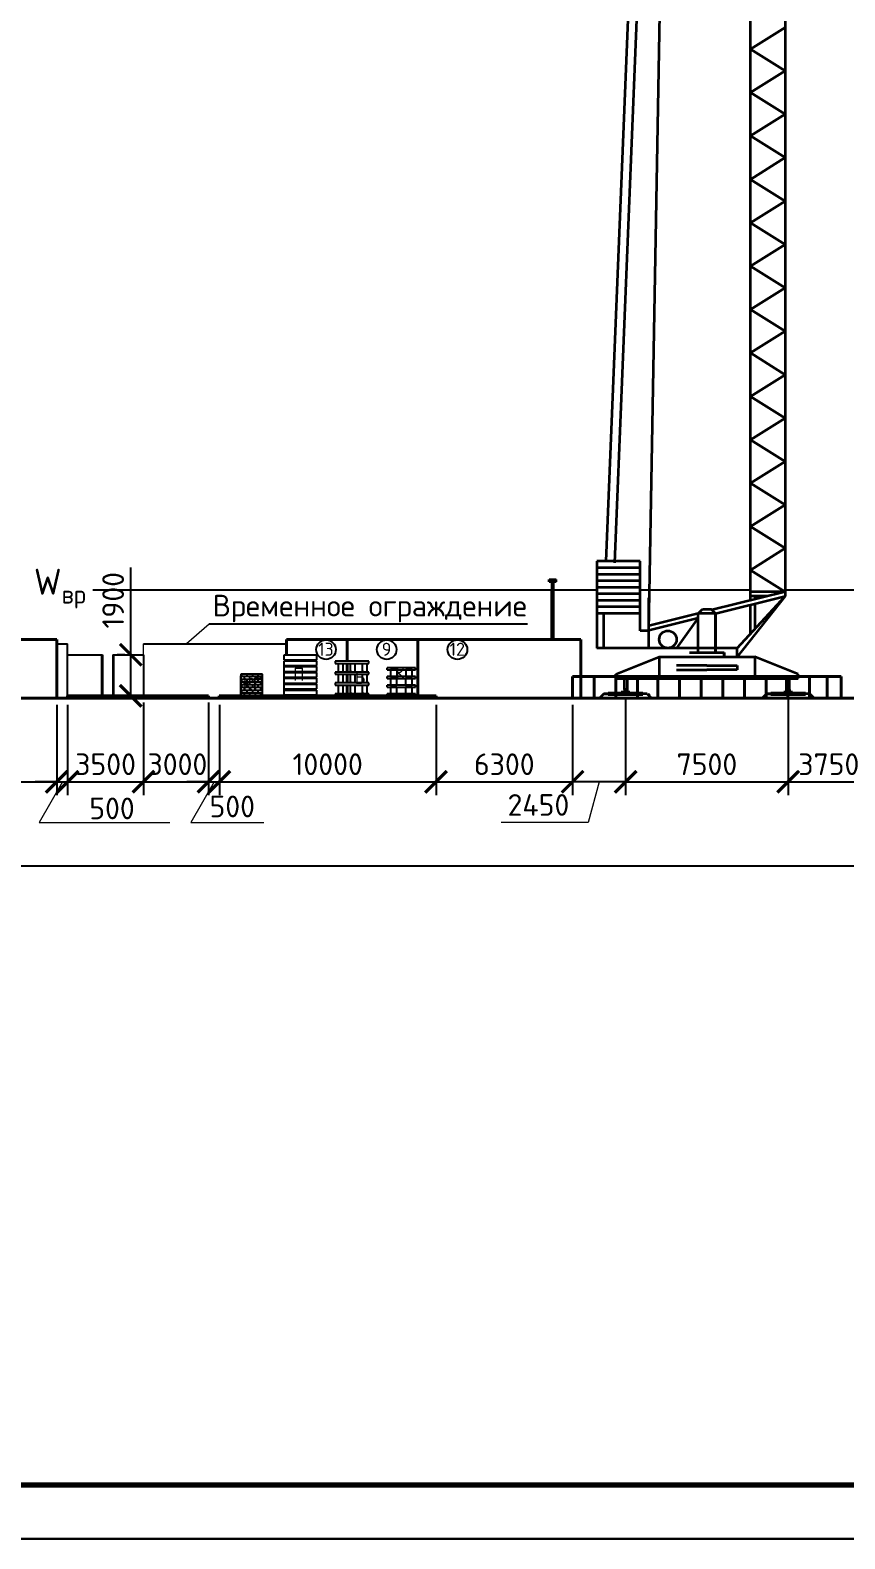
# Model space of a CAD drawing. Header units: millimetres. Extents: x -782 to 10910, y 3841 to 13237.
# Drawn here: x -689.8 to -614.6, y 4163.8 to 4303.1 of the extents above; entities that cross this region are included whole.
import ezdxf

# ---------------------------------------------------------------- set-up
doc = ezdxf.new("R2010")
doc.units = ezdxf.units.MM
doc.layers.add('1', color=7, linetype='Continuous')
doc.layers.add('Оbводка', color=1, linetype='Continuous', lineweight=90)
doc.styles.add('2.5', font='isocpeur.ttf', dxfattribs={"height": 2})
doc.styles.add('GOST-2.304_Type-B', font='GOST_Common.ttf')
doc.styles.add('Isocpeur', font='isocpeur.ttf')
doc.dimstyles.new('М500 стройгенп', dxfattribs={"dimtxt": 2, "dimasz": 2, "dimexe": 1.25, "dimexo": 0.625, "dimtad": 1, "dimlfac": 500, "dimtxsty": '2.5', "dimblk": 'ARCHTICK', "dimcen": 2.5, "dimadec": 0, "dimazin": 0, "dimtfac": 1, "dimtmove": 0, "dimatfit": 3, "dimfxl": 1, "dimarcsym": 0})

# ---------------------------------------------------------------- blocks, each defined once
blk = doc.blocks.new('_ArchTick')
at = {"color": 0, "linetype": 'ByBlock', "const_width": 0.15}
blk.add_lwpolyline([(-0.5, -0.5), (0.5, 0.5)], dxfattribs=at)
blk = doc.blocks.new('*D121')
at = {"color": 0, "lineweight": -2, "transparency": 16777216}
for p, q in [((-699.27, 4240.79), (-699.27, 4232.43)), ((-687.35, 4240.79), (-687.35, 4232.43)), ((-699.27, 4233.68), (-687.35, 4233.68))]:
    blk.add_line(p, q, dxfattribs=at)
at = {"layer": 'Defpoints', "color": 0, "lineweight": 20, "transparency": 16777216}
for p in [(-699.27, 4241.41), (-687.35, 4241.41), (-687.35, 4233.68)]:
    blk.add_point(p, dxfattribs=at)
at = {"color": 0, "lineweight": -2, "transparency": 16777216, "xscale": 2, "yscale": 2, "zscale": 2, "rotation": 180}
blk.add_blockref('_ArchTick', (-699.27, 4233.68), dxfattribs=at)
at = {"color": 0, "lineweight": -2, "transparency": 16777216, "xscale": 2, "yscale": 2, "zscale": 2}
blk.add_blockref('_ArchTick', (-687.35, 4233.68), dxfattribs=at)
at = {"color": 0, "lineweight": 20, "transparency": 16777216, "insert": (-693.31, 4235.3), "char_height": 2, "attachment_point": 5, "style": '2.5'}
blk.add_mtext('6000', dxfattribs=at)
blk = doc.blocks.new('*D122')
at = {"color": 0, "lineweight": -2, "transparency": 16777216}
for p, q in [((-686.34, 4240.79), (-686.34, 4232.43)), ((-679.34, 4240.99), (-679.34, 4232.43)), ((-686.34, 4233.68), (-679.34, 4233.68))]:
    blk.add_line(p, q, dxfattribs=at)
at = {"layer": 'Defpoints', "color": 0, "lineweight": 20, "transparency": 16777216}
for p in [(-686.34, 4241.41), (-679.34, 4241.61), (-679.34, 4233.68)]:
    blk.add_point(p, dxfattribs=at)
at = {"color": 0, "lineweight": -2, "transparency": 16777216, "xscale": 2, "yscale": 2, "zscale": 2, "rotation": 180}
blk.add_blockref('_ArchTick', (-686.34, 4233.68), dxfattribs=at)
at = {"color": 0, "lineweight": -2, "transparency": 16777216, "xscale": 2, "yscale": 2, "zscale": 2}
blk.add_blockref('_ArchTick', (-679.34, 4233.68), dxfattribs=at)
at = {"color": 0, "lineweight": 20, "transparency": 16777216, "insert": (-682.84, 4235.3), "char_height": 2, "attachment_point": 5, "style": '2.5'}
blk.add_mtext('3500', dxfattribs=at)
blk = doc.blocks.new('*D58')
at = {"color": 0, "lineweight": -2, "transparency": 16777216}
for p, q in [((-687.35, 4240.79), (-687.35, 4232.43)), ((-686.34, 4240.79), (-686.34, 4232.43)), ((-687.35, 4233.68), (-689.35, 4233.68)), ((-687.35, 4233.68), (-686.34, 4233.68)), ((-686.34, 4233.68), (-684.34, 4233.68))]:
    blk.add_line(p, q, dxfattribs=at)
at = {"layer": 'Defpoints', "color": 0, "lineweight": 20, "transparency": 16777216}
for p in [(-687.35, 4241.41), (-686.34, 4241.41), (-686.34, 4233.68)]:
    blk.add_point(p, dxfattribs=at)
at = {"color": 0, "lineweight": -2, "transparency": 16777216, "xscale": 2, "yscale": 2, "zscale": 2}
blk.add_blockref('_ArchTick', (-687.35, 4233.68), dxfattribs=at)
at = {"color": 0, "lineweight": -2, "transparency": 16777216, "xscale": 2, "yscale": 2, "zscale": 2, "rotation": 180}
blk.add_blockref('_ArchTick', (-686.34, 4233.68), dxfattribs=at)
at = {"color": 0, "lineweight": 20, "transparency": 16777216, "insert": (-682.25, 4231.22), "char_height": 2, "attachment_point": 5, "style": '2.5'}
blk.add_mtext('500', dxfattribs=at)
blk = doc.blocks.new('*D123')
at = {"color": 0, "lineweight": -2, "transparency": 16777216}
for p, q in [((-679.34, 4240.99), (-679.34, 4232.43)), ((-673.34, 4240.99), (-673.34, 4232.43)), ((-679.34, 4233.68), (-673.34, 4233.68))]:
    blk.add_line(p, q, dxfattribs=at)
at = {"layer": 'Defpoints', "color": 0, "lineweight": 20, "transparency": 16777216}
for p in [(-679.34, 4241.61), (-673.34, 4241.61), (-673.34, 4233.68)]:
    blk.add_point(p, dxfattribs=at)
at = {"color": 0, "lineweight": -2, "transparency": 16777216, "xscale": 2, "yscale": 2, "zscale": 2, "rotation": 180}
blk.add_blockref('_ArchTick', (-679.34, 4233.68), dxfattribs=at)
at = {"color": 0, "lineweight": -2, "transparency": 16777216, "xscale": 2, "yscale": 2, "zscale": 2}
blk.add_blockref('_ArchTick', (-673.34, 4233.68), dxfattribs=at)
at = {"color": 0, "lineweight": 20, "transparency": 16777216, "insert": (-676.21, 4235.3), "char_height": 2, "attachment_point": 5, "style": '2.5'}
blk.add_mtext('3000', dxfattribs=at)
blk = doc.blocks.new('*D124')
at = {"color": 0, "lineweight": -2, "transparency": 16777216}
for p, q in [((-673.34, 4240.79), (-673.34, 4232.43)), ((-672.34, 4240.79), (-672.34, 4232.43)), ((-673.34, 4233.68), (-675.34, 4233.68)), ((-673.34, 4233.68), (-672.34, 4233.68)), ((-672.34, 4233.68), (-670.34, 4233.68))]:
    blk.add_line(p, q, dxfattribs=at)
at = {"layer": 'Defpoints', "color": 0, "lineweight": 20, "transparency": 16777216}
for p in [(-673.34, 4241.41), (-672.34, 4241.41), (-672.34, 4233.68)]:
    blk.add_point(p, dxfattribs=at)
at = {"color": 0, "lineweight": -2, "transparency": 16777216, "xscale": 2, "yscale": 2, "zscale": 2}
blk.add_blockref('_ArchTick', (-673.34, 4233.68), dxfattribs=at)
at = {"color": 0, "lineweight": -2, "transparency": 16777216, "xscale": 2, "yscale": 2, "zscale": 2, "rotation": 180}
blk.add_blockref('_ArchTick', (-672.34, 4233.68), dxfattribs=at)
at = {"color": 0, "lineweight": 20, "transparency": 16777216, "insert": (-671.15, 4231.4), "char_height": 2, "attachment_point": 5, "style": '2.5'}
blk.add_mtext('500', dxfattribs=at)
blk = doc.blocks.new('*D125')
at = {"color": 0, "lineweight": -2, "transparency": 16777216}
for p, q in [((-672.34, 4240.79), (-672.34, 4232.43)), ((-652.34, 4240.79), (-652.34, 4232.43)), ((-672.34, 4233.68), (-652.34, 4233.68))]:
    blk.add_line(p, q, dxfattribs=at)
at = {"layer": 'Defpoints', "color": 0, "lineweight": 20, "transparency": 16777216}
for p in [(-672.34, 4241.41), (-652.34, 4241.41), (-652.34, 4233.68)]:
    blk.add_point(p, dxfattribs=at)
at = {"color": 0, "lineweight": -2, "transparency": 16777216, "xscale": 2, "yscale": 2, "zscale": 2, "rotation": 180}
blk.add_blockref('_ArchTick', (-672.34, 4233.68), dxfattribs=at)
at = {"color": 0, "lineweight": -2, "transparency": 16777216, "xscale": 2, "yscale": 2, "zscale": 2}
blk.add_blockref('_ArchTick', (-652.34, 4233.68), dxfattribs=at)
at = {"color": 0, "lineweight": 20, "transparency": 16777216, "insert": (-662.34, 4235.3), "char_height": 2, "attachment_point": 5, "style": '2.5'}
blk.add_mtext('10000', dxfattribs=at)
blk = doc.blocks.new('*D140')
at = {"color": 0, "lineweight": -2, "transparency": 16777216}
for p, q in [((-652.34, 4240.79), (-652.34, 4232.43)), ((-639.74, 4240.79), (-639.74, 4232.43)), ((-652.34, 4233.68), (-639.74, 4233.68))]:
    blk.add_line(p, q, dxfattribs=at)
at = {"layer": 'Defpoints', "color": 0, "lineweight": 20, "transparency": 16777216}
for p in [(-652.34, 4241.41), (-639.74, 4241.41), (-639.74, 4233.68)]:
    blk.add_point(p, dxfattribs=at)
at = {"color": 0, "lineweight": -2, "transparency": 16777216, "xscale": 2, "yscale": 2, "zscale": 2, "rotation": 180}
blk.add_blockref('_ArchTick', (-652.34, 4233.68), dxfattribs=at)
at = {"color": 0, "lineweight": -2, "transparency": 16777216, "xscale": 2, "yscale": 2, "zscale": 2}
blk.add_blockref('_ArchTick', (-639.74, 4233.68), dxfattribs=at)
at = {"color": 0, "lineweight": 20, "transparency": 16777216, "insert": (-646.04, 4235.3), "char_height": 2, "attachment_point": 5, "style": '2.5'}
blk.add_mtext('6300', dxfattribs=at)
blk = doc.blocks.new('*D141')
at = {"color": 0, "lineweight": -2, "transparency": 16777216}
for p, q in [((-634.84, 4241.35), (-634.84, 4232.43)), ((-639.74, 4240.79), (-639.74, 4232.43)), ((-634.84, 4233.68), (-639.74, 4233.68))]:
    blk.add_line(p, q, dxfattribs=at)
at = {"layer": 'Defpoints', "color": 0, "lineweight": 20, "transparency": 16777216}
for p in [(-639.74, 4241.41), (-634.84, 4241.97), (-639.74, 4233.68)]:
    blk.add_point(p, dxfattribs=at)
at = {"color": 0, "lineweight": -2, "transparency": 16777216, "xscale": 2, "yscale": 2, "zscale": 2, "rotation": 180}
blk.add_blockref('_ArchTick', (-639.74, 4233.68), dxfattribs=at)
at = {"color": 0, "lineweight": -2, "transparency": 16777216, "xscale": 2, "yscale": 2, "zscale": 2}
blk.add_blockref('_ArchTick', (-634.84, 4233.68), dxfattribs=at)
at = {"color": 0, "lineweight": 20, "transparency": 16777216, "insert": (-642.89, 4231.54), "char_height": 2, "attachment_point": 5, "style": '2.5'}
blk.add_mtext('2450', dxfattribs=at)
blk = doc.blocks.new('*D142')
at = {"color": 0, "lineweight": -2, "transparency": 16777216}
for p, q in [((-634.84, 4241.35), (-634.84, 4232.43)), ((-619.84, 4241.35), (-619.84, 4232.43)), ((-634.84, 4233.68), (-619.84, 4233.68))]:
    blk.add_line(p, q, dxfattribs=at)
at = {"layer": 'Defpoints', "color": 0, "lineweight": 20, "transparency": 16777216}
for p in [(-634.84, 4241.97), (-619.84, 4241.97), (-619.84, 4233.68)]:
    blk.add_point(p, dxfattribs=at)
at = {"color": 0, "lineweight": -2, "transparency": 16777216, "xscale": 2, "yscale": 2, "zscale": 2, "rotation": 180}
blk.add_blockref('_ArchTick', (-634.84, 4233.68), dxfattribs=at)
at = {"color": 0, "lineweight": -2, "transparency": 16777216, "xscale": 2, "yscale": 2, "zscale": 2}
blk.add_blockref('_ArchTick', (-619.84, 4233.68), dxfattribs=at)
at = {"color": 0, "lineweight": 20, "transparency": 16777216, "insert": (-627.34, 4235.3), "char_height": 2, "attachment_point": 5, "style": '2.5'}
blk.add_mtext('7500', dxfattribs=at)
blk = doc.blocks.new('*D143')
at = {"color": 0, "lineweight": -2, "transparency": 16777216}
for p, q in [((-619.84, 4241.35), (-619.84, 4232.43)), ((-612.34, 4241.35), (-612.34, 4232.43)), ((-619.84, 4233.68), (-612.34, 4233.68))]:
    blk.add_line(p, q, dxfattribs=at)
at = {"layer": 'Defpoints', "color": 0, "lineweight": 20, "transparency": 16777216}
for p in [(-619.84, 4241.97), (-612.34, 4241.97), (-612.34, 4233.68)]:
    blk.add_point(p, dxfattribs=at)
at = {"color": 0, "lineweight": -2, "transparency": 16777216, "xscale": 2, "yscale": 2, "zscale": 2, "rotation": 180}
blk.add_blockref('_ArchTick', (-619.84, 4233.68), dxfattribs=at)
at = {"color": 0, "lineweight": -2, "transparency": 16777216, "xscale": 2, "yscale": 2, "zscale": 2}
blk.add_blockref('_ArchTick', (-612.34, 4233.68), dxfattribs=at)
at = {"color": 0, "lineweight": 20, "transparency": 16777216, "insert": (-616.09, 4235.3), "char_height": 2, "attachment_point": 5, "style": '2.5'}
blk.add_mtext('3750', dxfattribs=at)
blk = doc.blocks.new('*D63')
at = {"color": 0, "lineweight": -2, "transparency": 16777216}
for p, q in [((-711.06, 4240.79), (-711.06, 4224.68)), ((-442.54, 4240.79), (-442.54, 4224.68)), ((-711.06, 4225.93), (-442.54, 4225.93))]:
    blk.add_line(p, q, dxfattribs=at)
at = {"layer": 'Defpoints', "color": 0, "lineweight": 20, "transparency": 16777216}
for p in [(-711.06, 4241.41), (-442.54, 4241.41), (-442.54, 4225.93)]:
    blk.add_point(p, dxfattribs=at)
at = {"color": 0, "lineweight": -2, "transparency": 16777216, "xscale": 2, "yscale": 2, "zscale": 2, "rotation": 180}
blk.add_blockref('_ArchTick', (-711.06, 4225.93), dxfattribs=at)
at = {"color": 0, "lineweight": -2, "transparency": 16777216, "xscale": 2, "yscale": 2, "zscale": 2}
blk.add_blockref('_ArchTick', (-442.54, 4225.93), dxfattribs=at)
at = {"color": 0, "lineweight": 20, "transparency": 16777216, "insert": (-577.8, 4227.55), "char_height": 2, "attachment_point": 5, "style": '2.5'}
blk.add_mtext('136000', dxfattribs=at)
blk = doc.blocks.new('*D155')
at = {"color": 0, "lineweight": -2, "transparency": 16777216}
for p, q in [((-680.52, 4245.41), (-680.52, 4253.46)), ((-681.05, 4245.41), (-681.77, 4245.41)), ((-680.52, 4241.61), (-680.52, 4245.41)), ((-681.05, 4241.61), (-681.77, 4241.61))]:
    blk.add_line(p, q, dxfattribs=at)
at = {"layer": 'Defpoints', "color": 0, "lineweight": 20, "transparency": 16777216}
for p in [(-680.52, 4245.41), (-680.43, 4245.41), (-680.43, 4241.61)]:
    blk.add_point(p, dxfattribs=at)
at = {"color": 0, "lineweight": -2, "transparency": 16777216, "xscale": 2, "yscale": 2, "zscale": 2}
for p, rotation in [((-680.52, 4245.41), 90), ((-680.52, 4241.61), 270)]:
    blk.add_blockref('_ArchTick', p, dxfattribs=dict(at, rotation=rotation))
at = {"color": 0, "lineweight": 20, "transparency": 16777216, "insert": (-682.14, 4250.44), "char_height": 2, "attachment_point": 5, "rotation": 90, "style": '2.5'}
blk.add_mtext('1900', dxfattribs=at)

msp = doc.modelspace()

# ---------------------------------------------------------------- hatches: boundary and pattern name
at = {"lineweight": 25, "ltscale": 0.5}
h = msp.add_hatch(dxfattribs=at)
h.set_pattern_fill('BRICK', color=256, scale=0.04)
h.set_pattern_definition([(0, (-2922.75074, 1385.40828), (0, 0.254), []), (90, (-2922.75074, 1385.4083), (-0.508, 3e-17), [0.254, -0.254]), (90, (-2922.49674, 1385.4083), (-0.508, 3e-17), [-0.254, 0.254])])
h.paths.add_polyline_path([(-670.343225, 4241.610995), (-668.343225, 4241.610995), (-668.343225, 4243.610995), (-670.343225, 4243.610995)])

# ---------------------------------------------------------------- linework, layer by layer
at = {"lineweight": 35}
for p, q in [((-632.692706, 4247.621198), (-631.315541, 4326.124592)), ((-636.643086, 4254.032859), (-633.727201, 4325.343679)), ((-635.836802, 4253.892515), (-632.946704, 4325.182116)), ((-623.332558, 4250.426299), (-623.332558, 4314.82384)), ((-620.126728, 4314.82384), (-620.126728, 4250.827028)), ((-623.332558, 4301.318857), (-620.126728, 4303.322501)), ((-620.126728, 4299.315213), (-623.332558, 4301.318857)), ((-623.332558, 4297.311569), (-620.126728, 4299.315213)), ((-620.126728, 4295.307925), (-623.332558, 4297.311569)), ((-623.332558, 4293.304281), (-620.126728, 4295.307925)), ((-620.126728, 4291.300637), (-623.332558, 4293.304281)), ((-623.332558, 4289.296993), (-620.126728, 4291.300637)), ((-620.126728, 4287.293349), (-623.332558, 4289.296993)), ((-623.332558, 4285.289705), (-620.126728, 4287.293349)), ((-620.126728, 4283.286061), (-623.332558, 4285.289705)), ((-623.332558, 4281.282417), (-620.126728, 4283.286061)), ((-620.126728, 4279.278773), (-623.332558, 4281.282417)), ((-623.332558, 4277.275129), (-620.126728, 4279.278773)), ((-620.126728, 4275.271485), (-623.332558, 4277.275129)), ((-623.332558, 4273.267841), (-620.126728, 4275.271485)), ((-620.126728, 4271.264197), (-623.332558, 4273.267841)), ((-623.332558, 4269.260553), (-620.126728, 4271.264197)), ((-620.126728, 4267.256909), (-623.332558, 4269.260553)), ((-623.332558, 4265.253265), (-620.126728, 4267.256909)), ((-620.126728, 4263.249621), (-623.332558, 4265.253265)), ((-623.332558, 4261.245977), (-620.126728, 4263.249621)), ((-620.126728, 4259.242333), (-623.332558, 4261.245977)), ((-623.332558, 4257.238689), (-620.126728, 4259.242333)), ((-620.126728, 4255.235045), (-623.332558, 4257.238689)), ((-623.332558, 4253.231401), (-620.126728, 4255.235045)), ((-637.501451, 4254.032859), (-637.501451, 4246.018283)), ((-633.494163, 4254.032859), (-637.501451, 4254.032859)), ((-633.494163, 4247.621198), (-633.494163, 4254.032859)), ((-641.915002, 4252.140751), (-641.915002, 4252.369634)), ((-641.915002, 4252.369634), (-641.265003, 4252.368663)), ((-641.265003, 4252.13978), (-641.265003, 4252.368663)), ((-633.494163, 4253.431766), (-637.501451, 4253.431766)), ((-633.494163, 4252.830672), (-637.501451, 4252.830672)), ((-620.126728, 4251.227757), (-623.332558, 4253.231401)), ((-641.665003, 4252.141722), (-641.915002, 4252.141236)), ((-641.470822, 4251.410995), (-641.720822, 4251.410995)), ((-641.470822, 4251.410995), (-641.720822, 4251.410995)), ((-641.265003, 4252.141124), (-641.665003, 4252.141722)), ((-641.665003, 4252.141722), (-641.663584, 4251.410995)), ((-641.515003, 4251.410995), (-641.515003, 4252.141722)), ((-633.494163, 4252.229579), (-637.501451, 4252.229579)), ((-633.494163, 4251.628486), (-637.501451, 4251.628486)), ((-633.494163, 4251.027393), (-637.501451, 4251.027393)), ((-620.126728, 4251.227757), (-626.858972, 4249.544696)), ((-620.126728, 4251.227757), (-623.332558, 4251.227757)), ((-633.494163, 4250.426299), (-637.501451, 4250.426299)), ((-633.494163, 4249.825206), (-637.501451, 4249.825206)), ((-632.692706, 4246.018283), (-632.692706, 4250.658801)), ((-628.141304, 4249.224113), (-627.740575, 4249.624842)), ((-627.740575, 4249.624842), (-626.939118, 4249.624842)), ((-626.939118, 4249.624842), (-626.538389, 4249.224113)), ((-626.538389, 4249.224113), (-626.939118, 4249.624842)), ((-626.538389, 4249.224113), (-620.126728, 4250.827028)), ((-620.126728, 4250.827028), (-624.534745, 4245.216825)), ((-624.534745, 4246.018283), (-620.126728, 4250.827028)), ((-621.729643, 4250.827028), (-623.332558, 4250.827028)), ((-623.332558, 4247.329759), (-623.332558, 4250.025571)), ((-622.93183, 4250.827028), (-622.93183, 4250.526482)), ((-622.93183, 4250.125753), (-622.93183, 4247.821562)), ((-633.494163, 4249.224113), (-637.501451, 4249.224113)), ((-636.900358, 4249.224113), (-636.900358, 4246.018283)), ((-628.141304, 4249.224113), (-632.692706, 4248.086263)), ((-632.692706, 4247.685534), (-628.141304, 4248.823384)), ((-628.141304, 4248.823384), (-630.144948, 4246.018283)), ((-626.538389, 4249.224113), (-628.141304, 4249.224113)), ((-628.141304, 4245.617554), (-628.141304, 4249.224113)), ((-626.538389, 4249.224113), (-626.538389, 4245.617554)), ((-626.538389, 4245.617554), (-626.538389, 4249.224113)), ((-632.692706, 4247.621198), (-633.494163, 4247.621198)), ((-632.692706, 4246.018283), (-632.692706, 4247.621198)), ((-624.534745, 4246.018283), (-637.501451, 4246.018283)), ((-628.942762, 4245.617554), (-625.736931, 4245.617554)), ((-625.736931, 4245.617554), (-625.736931, 4245.216825)), ((-625.736931, 4245.216825), (-625.736931, 4245.617554)), ((-624.534745, 4245.216825), (-624.534745, 4246.018283)), ((-635.755151, 4243.61391), (-631.747863, 4245.216825)), ((-631.747863, 4245.216825), (-622.93183, 4245.216825)), ((-631.747863, 4245.216825), (-631.747863, 4243.213181)), ((-627.339846, 4244.415367), (-630.144948, 4244.415367)), ((-630.144948, 4244.014639), (-627.339846, 4244.014639)), ((-627.339846, 4244.415367), (-624.534745, 4244.415367)), ((-624.534745, 4244.014639), (-627.339846, 4244.014639)), ((-624.534745, 4244.415367), (-624.534745, 4244.014639)), ((-618.924542, 4243.61391), (-622.93183, 4245.216825)), ((-622.93183, 4245.216825), (-622.93183, 4243.213181)), ((-635.755151, 4243.213181), (-635.755151, 4243.61391)), ((-635.755151, 4243.213181), (-618.924542, 4243.213181)), ((-634.953694, 4242.211359), (-634.953694, 4243.213181)), ((-634.953694, 4242.211359), (-634.953694, 4243.213181)), ((-634.671925, 4242.106199), (-634.671925, 4243.213181)), ((-620.007768, 4242.106199), (-620.007768, 4243.213181)), ((-619.725999, 4242.211359), (-619.725999, 4243.213181)), ((-618.924542, 4243.213181), (-618.924542, 4243.61391)), ((-636.843225, 4241.810995), (-637.243225, 4241.410995)), ((-636.443225, 4241.810995), (-636.843225, 4241.810995)), ((-636.843225, 4241.810995), (-636.443225, 4241.810995)), ((-636.443225, 4241.890995), (-636.443225, 4241.810995)), ((-636.443225, 4241.810995), (-636.443225, 4241.890995)), ((-636.443225, 4241.890995), (-633.243225, 4241.890995)), ((-636.443225, 4241.810995), (-636.443225, 4241.730995)), ((-636.443225, 4241.730995), (-633.243225, 4241.730995)), ((-635.243225, 4241.890995), (-635.243225, 4241.970995)), ((-635.243225, 4241.970995), (-634.443225, 4241.970995)), ((-634.843225, 4241.890995), (-635.243225, 4241.890995)), ((-635.243225, 4241.890995), (-635.243225, 4241.890995)), ((-634.953694, 4242.211359), (-634.721785, 4242.211359)), ((-634.73604, 4242.194285), (-634.95041, 4242.194285)), ((-634.95041, 4242.194285), (-634.95041, 4242.010995)), ((-634.73604, 4242.010995), (-634.95041, 4242.010995)), ((-634.73604, 4242.010995), (-634.95041, 4242.010995)), ((-634.843225, 4242.010995), (-634.883225, 4242.010995)), ((-634.843225, 4241.970995), (-634.843225, 4242.010995)), ((-634.843225, 4242.010995), (-634.803225, 4242.010995)), ((-634.73604, 4242.194285), (-634.73604, 4242.010995)), ((-634.721785, 4242.211359), (-634.721785, 4242.106199)), ((-634.721785, 4242.106199), (-634.671925, 4242.106199)), ((-634.443225, 4241.970995), (-634.443225, 4241.890995)), ((-633.243225, 4241.730995), (-633.243225, 4241.890995)), ((-632.843225, 4241.810995), (-633.243225, 4241.810995)), ((-632.843225, 4241.810995), (-632.443225, 4241.410995)), ((-621.843225, 4241.810995), (-622.243225, 4241.410995)), ((-622.243225, 4241.410995), (-617.443225, 4241.410995)), ((-621.443225, 4241.810995), (-621.843225, 4241.810995)), ((-621.843225, 4241.810995), (-621.443225, 4241.810995)), ((-621.443225, 4241.890995), (-621.443225, 4241.810995)), ((-621.443225, 4241.810995), (-621.443225, 4241.890995)), ((-621.443225, 4241.890995), (-618.243225, 4241.890995)), ((-621.443225, 4241.810995), (-621.443225, 4241.730995)), ((-621.443225, 4241.730995), (-618.243225, 4241.730995)), ((-620.243225, 4241.890995), (-620.243225, 4241.970995)), ((-620.243225, 4241.970995), (-619.443225, 4241.970995)), ((-619.843225, 4241.890995), (-620.243225, 4241.890995)), ((-620.243225, 4241.890995), (-620.243225, 4241.890995)), ((-619.957908, 4242.106199), (-620.007768, 4242.106199)), ((-619.725999, 4242.211359), (-619.957908, 4242.211359)), ((-619.957908, 4242.211359), (-619.957908, 4242.106199)), ((-619.943653, 4242.194285), (-619.943653, 4242.010995)), ((-619.943653, 4242.194285), (-619.729283, 4242.194285)), ((-619.729283, 4242.010995), (-619.943653, 4242.010995)), ((-619.729283, 4242.010995), (-619.943653, 4242.010995)), ((-619.843225, 4242.010995), (-619.883225, 4242.010995)), ((-619.843225, 4241.970995), (-619.843225, 4242.010995)), ((-619.843225, 4242.010995), (-619.803225, 4242.010995)), ((-619.729283, 4242.194285), (-619.729283, 4242.010995)), ((-619.443225, 4241.970995), (-619.443225, 4241.890995)), ((-618.243225, 4241.730995), (-618.243225, 4241.890995)), ((-617.843225, 4241.810995), (-618.243225, 4241.810995)), ((-617.843225, 4241.810995), (-617.443225, 4241.410995))]:
    msp.add_line(p, q, dxfattribs=at)
at = {"lineweight": 25}
for p, q in [((-684.026532, 4251.410995), (-637.501451, 4251.410995)), ((-633.494163, 4251.410995), (-623.332558, 4251.410995)), ((-620.126728, 4251.410995), (-612.343225, 4251.410995)), ((-643.906659, 4248.236036), (-673.286084, 4248.236036)), ((-687.351977, 4246.410995), (-686.343225, 4246.410995)), ((-686.343225, 4241.610995), (-686.343225, 4246.410995)), ((-686.343225, 4245.410995), (-683.112448, 4245.410995)), ((-683.226261, 4245.410995), (-683.226261, 4241.610995)), ((-683.112448, 4245.410995), (-683.112448, 4241.610995)), ((-682.184371, 4245.410995), (-682.184371, 4241.610995)), ((-682.184371, 4245.410995), (-679.343225, 4245.410995)), ((-682.110727, 4245.410995), (-682.110727, 4241.610995)), ((-679.343225, 4246.410995), (-666.143225, 4246.410995)), ((-679.343225, 4245.410995), (-679.343225, 4241.610995)), ((-666.343225, 4244.950995), (-666.343225, 4245.390995)), ((-666.343225, 4245.390995), (-663.343225, 4245.390995)), ((-663.343225, 4244.950995), (-663.343225, 4245.390995)), ((-666.343225, 4244.950995), (-663.343225, 4244.950995)), ((-666.343225, 4244.410995), (-666.343225, 4244.850995)), ((-666.343225, 4244.850995), (-663.343225, 4244.850995)), ((-666.343225, 4241.710995), (-666.343225, 4244.720633)), ((-666.343225, 4244.410995), (-663.343225, 4244.410995)), ((-666.343225, 4243.870995), (-666.343225, 4244.310995)), ((-666.343225, 4244.310995), (-663.343225, 4244.310995)), ((-666.043225, 4244.850995), (-666.043225, 4244.950995)), ((-666.043225, 4244.950995), (-665.843225, 4244.950995)), ((-665.843225, 4244.850995), (-666.043225, 4244.850995)), ((-666.043225, 4244.310995), (-666.043225, 4244.410995)), ((-666.043225, 4244.410995), (-665.843225, 4244.410995)), ((-665.843225, 4244.310995), (-666.043225, 4244.310995)), ((-665.843225, 4244.950995), (-665.843225, 4244.850995)), ((-665.843225, 4244.410995), (-665.843225, 4244.310995)), ((-663.843225, 4244.850995), (-663.843225, 4244.950995)), ((-663.843225, 4244.950995), (-663.643225, 4244.950995)), ((-663.643225, 4244.850995), (-663.843225, 4244.850995)), ((-663.843225, 4244.310995), (-663.843225, 4244.410995)), ((-663.843225, 4244.410995), (-663.643225, 4244.410995)), ((-663.643225, 4244.310995), (-663.843225, 4244.310995)), ((-663.643225, 4244.950995), (-663.643225, 4244.850995)), ((-663.643225, 4244.410995), (-663.643225, 4244.310995)), ((-663.343225, 4244.410995), (-663.343225, 4244.850995)), ((-663.343225, 4243.870995), (-663.343225, 4244.310995)), ((-658.543225, 4244.810995), (-661.643225, 4244.810995)), ((-661.643225, 4244.810995), (-661.643225, 4244.610995)), ((-661.643225, 4244.610995), (-658.743225, 4244.610995)), ((-661.343225, 4243.810995), (-661.343225, 4244.610995)), ((-661.343225, 4244.610995), (-660.943225, 4244.610995)), ((-660.943225, 4244.610995), (-660.943225, 4243.810995)), ((-659.843225, 4244.810995), (-660.243225, 4244.810995)), ((-660.243225, 4243.810995), (-660.243225, 4244.610995)), ((-660.243225, 4244.610995), (-659.843225, 4244.610995)), ((-660.243225, 4243.944786), (-660.243225, 4243.810995)), ((-659.843225, 4244.610995), (-659.843225, 4243.810995)), ((-658.743225, 4244.810995), (-659.143225, 4244.810995)), ((-659.143225, 4243.810995), (-659.143225, 4244.610995)), ((-659.143225, 4244.610995), (-658.743225, 4244.610995)), ((-659.143225, 4243.944786), (-659.143225, 4243.810995)), ((-658.743225, 4244.610995), (-658.743225, 4243.810995)), ((-658.743225, 4244.610995), (-658.543225, 4244.610995)), ((-658.543225, 4244.610995), (-658.543225, 4244.810995)), ((-654.242876, 4244.207961), (-656.843225, 4244.210679)), ((-656.843225, 4244.010993), (-656.843225, 4244.210679)), ((-656.843225, 4244.010993), (-654.243748, 4244.010993)), ((-655.943748, 4244.010993), (-656.543748, 4244.010993)), ((-656.543748, 4244.010993), (-656.543748, 4243.410993)), ((-655.943748, 4243.410993), (-655.943748, 4244.010993)), ((-654.543748, 4244.010993), (-655.143748, 4244.010993)), ((-655.143748, 4244.010993), (-655.143748, 4243.410993)), ((-654.543748, 4243.410993), (-654.543748, 4244.010993)), ((-654.243748, 4244.010993), (-654.243069, 4244.010993)), ((-654.242876, 4244.011306), (-654.242876, 4244.207961)), ((-668.343225, 4243.610995), (-670.343225, 4243.610995)), ((-670.343225, 4243.610995), (-670.343225, 4241.610995)), ((-670.343225, 4241.610995), (-670.343225, 4243.473759)), ((-668.343225, 4241.610995), (-668.343225, 4243.610995)), ((-666.343225, 4243.870995), (-663.343225, 4243.870995)), ((-666.343225, 4243.330995), (-666.343225, 4243.770995)), ((-666.343225, 4243.770995), (-663.343225, 4243.770995)), ((-666.343225, 4243.330995), (-663.343225, 4243.330995)), ((-666.343225, 4242.790995), (-666.343225, 4243.230995)), ((-666.343225, 4243.230995), (-663.343225, 4243.230995)), ((-666.343225, 4242.790995), (-663.343225, 4242.790995)), ((-666.343225, 4242.250995), (-666.343225, 4242.690995)), ((-666.343225, 4242.690995), (-663.343225, 4242.690995)), ((-666.043225, 4243.770995), (-666.043225, 4243.870995)), ((-666.043225, 4243.870995), (-665.843225, 4243.870995)), ((-665.843225, 4243.770995), (-666.043225, 4243.770995)), ((-666.043225, 4243.230995), (-666.043225, 4243.330995)), ((-666.043225, 4243.330995), (-665.843225, 4243.330995)), ((-665.843225, 4243.230995), (-666.043225, 4243.230995)), ((-666.043225, 4242.690995), (-666.043225, 4242.790995)), ((-666.043225, 4242.790995), (-665.843225, 4242.790995)), ((-665.843225, 4242.690995), (-666.043225, 4242.690995)), ((-665.843225, 4243.870995), (-665.843225, 4243.770995)), ((-665.843225, 4243.330995), (-665.843225, 4243.230995)), ((-665.843225, 4242.790995), (-665.843225, 4242.690995)), ((-663.843225, 4243.770995), (-663.843225, 4243.870995)), ((-663.843225, 4243.870995), (-663.643225, 4243.870995)), ((-663.643225, 4243.770995), (-663.843225, 4243.770995)), ((-663.843225, 4243.230995), (-663.843225, 4243.330995)), ((-663.843225, 4243.330995), (-663.643225, 4243.330995)), ((-663.643225, 4243.230995), (-663.843225, 4243.230995)), ((-663.843225, 4242.690995), (-663.843225, 4242.790995)), ((-663.843225, 4242.790995), (-663.643225, 4242.790995)), ((-663.643225, 4242.690995), (-663.843225, 4242.690995)), ((-663.643225, 4243.870995), (-663.643225, 4243.770995)), ((-663.643225, 4243.330995), (-663.643225, 4243.230995)), ((-663.643225, 4242.790995), (-663.643225, 4242.690995)), ((-663.343225, 4243.330995), (-663.343225, 4243.770995)), ((-663.343225, 4242.790995), (-663.343225, 4243.230995)), ((-663.343225, 4242.250995), (-663.343225, 4242.690995)), ((-658.543225, 4243.810995), (-661.643225, 4243.810995)), ((-661.643225, 4243.810995), (-661.643225, 4243.610995)), ((-658.543225, 4243.810995), (-661.643225, 4243.810995)), ((-661.643225, 4243.610995), (-658.743225, 4243.610995)), ((-658.543225, 4242.810995), (-661.643225, 4242.810995)), ((-661.643225, 4242.810995), (-661.643225, 4242.610995)), ((-658.543225, 4242.810995), (-661.643225, 4242.810995)), ((-661.643225, 4242.610995), (-658.743225, 4242.610995)), ((-660.943225, 4243.810995), (-661.343225, 4243.810995)), ((-661.343225, 4242.810995), (-661.343225, 4243.610995)), ((-661.343225, 4243.610995), (-660.943225, 4243.610995)), ((-660.943225, 4242.810995), (-661.343225, 4242.810995)), ((-661.343225, 4241.810995), (-661.343225, 4242.610995)), ((-661.343225, 4242.610995), (-660.943225, 4242.610995)), ((-660.943225, 4243.610995), (-660.943225, 4242.810995)), ((-660.943225, 4242.610995), (-660.943225, 4241.810995)), ((-659.843225, 4243.810995), (-660.243225, 4243.810995)), ((-659.843225, 4243.810995), (-660.243225, 4243.810995)), ((-660.243225, 4242.810995), (-660.243225, 4243.610995)), ((-660.243225, 4243.610995), (-659.843225, 4243.610995)), ((-660.243225, 4242.944786), (-660.243225, 4242.810995)), ((-659.843225, 4242.810995), (-660.243225, 4242.810995)), ((-659.843225, 4242.810995), (-660.243225, 4242.810995)), ((-660.243225, 4241.810995), (-660.243225, 4242.610995)), ((-660.243225, 4242.610995), (-659.843225, 4242.610995)), ((-659.843225, 4243.610995), (-659.843225, 4242.810995)), ((-659.843225, 4242.610995), (-659.843225, 4241.810995)), ((-658.743225, 4243.810995), (-659.143225, 4243.810995)), ((-658.743225, 4243.810995), (-659.143225, 4243.810995)), ((-659.143225, 4242.810995), (-659.143225, 4243.610995)), ((-659.143225, 4243.610995), (-658.743225, 4243.610995)), ((-659.143225, 4242.944786), (-659.143225, 4242.810995)), ((-658.743225, 4242.810995), (-659.143225, 4242.810995)), ((-658.743225, 4242.810995), (-659.143225, 4242.810995)), ((-659.143225, 4241.810995), (-659.143225, 4242.610995)), ((-659.143225, 4242.610995), (-658.743225, 4242.610995)), ((-658.743225, 4243.610995), (-658.743225, 4242.810995)), ((-658.743225, 4243.610995), (-658.543225, 4243.610995)), ((-658.743225, 4242.610995), (-658.743225, 4241.810995)), ((-658.743225, 4242.610995), (-658.543225, 4242.610995)), ((-658.543225, 4243.610995), (-658.543225, 4243.810995)), ((-658.543225, 4242.610995), (-658.543225, 4242.810995)), ((-654.244443, 4242.607995), (-656.844584, 4242.610994)), ((-654.24366, 4243.407994), (-656.843748, 4243.410993)), ((-656.843225, 4243.210994), (-656.843225, 4243.410992)), ((-654.24366, 4243.407962), (-656.843225, 4243.410679)), ((-656.843225, 4243.210994), (-654.244584, 4243.210994)), ((-656.843225, 4242.410995), (-656.843225, 4242.610992)), ((-654.244444, 4242.607962), (-656.843225, 4242.610679)), ((-655.944584, 4243.210994), (-656.544584, 4243.210994)), ((-656.544584, 4243.210994), (-656.544584, 4242.610994)), ((-656.544584, 4242.610994), (-655.944584, 4242.610994)), ((-656.543748, 4243.410993), (-655.943748, 4243.410993)), ((-655.944584, 4242.610994), (-655.944584, 4243.210994)), ((-654.544584, 4243.210994), (-655.144584, 4243.210994)), ((-655.144584, 4243.210994), (-655.144584, 4242.610994)), ((-655.144584, 4242.610994), (-654.544584, 4242.610994)), ((-655.143748, 4243.410993), (-654.543748, 4243.410993)), ((-654.544584, 4242.610994), (-654.544584, 4243.210994)), ((-654.244584, 4243.210994), (-654.243853, 4243.210994)), ((-654.244549, 4242.411307), (-654.244549, 4242.607963)), ((-654.244444, 4242.607962), (-654.244443, 4242.607995)), ((-654.243713, 4243.211306), (-654.243713, 4243.407962)), ((-654.24366, 4243.407962), (-654.24366, 4243.407994)), ((-670.343225, 4241.610995), (-668.343225, 4241.610995)), ((-666.343225, 4242.250995), (-663.343225, 4242.250995)), ((-666.343225, 4241.710995), (-666.343225, 4242.150995)), ((-666.343225, 4242.150995), (-663.343225, 4242.150995)), ((-666.343225, 4241.710995), (-663.343225, 4241.710995)), ((-666.043225, 4242.150995), (-666.043225, 4242.250995)), ((-666.043225, 4242.250995), (-665.843225, 4242.250995)), ((-665.843225, 4242.150995), (-666.043225, 4242.150995)), ((-666.043225, 4241.610995), (-666.043225, 4241.710995)), ((-666.043225, 4241.710995), (-665.843225, 4241.710995)), ((-665.843225, 4241.610995), (-666.043225, 4241.610995)), ((-665.843225, 4242.250995), (-665.843225, 4242.150995)), ((-665.843225, 4241.710995), (-665.843225, 4241.610995)), ((-663.843225, 4242.150995), (-663.843225, 4242.250995)), ((-663.843225, 4242.250995), (-663.643225, 4242.250995)), ((-663.643225, 4242.150995), (-663.843225, 4242.150995)), ((-663.843225, 4241.610995), (-663.843225, 4241.710995)), ((-663.843225, 4241.710995), (-663.643225, 4241.710995)), ((-663.643225, 4241.610995), (-663.843225, 4241.610995)), ((-663.643225, 4242.250995), (-663.643225, 4242.150995)), ((-663.643225, 4241.710995), (-663.643225, 4241.610995)), ((-663.343225, 4241.710995), (-663.343225, 4242.150995)), ((-658.543225, 4241.810995), (-661.643225, 4241.810995)), ((-661.643225, 4241.810995), (-661.643225, 4241.610995)), ((-661.643225, 4241.610995), (-658.743225, 4241.610995)), ((-660.943225, 4241.810995), (-661.343225, 4241.810995)), ((-660.243225, 4241.944786), (-660.243225, 4241.810995)), ((-659.843225, 4241.810995), (-660.243225, 4241.810995)), ((-659.143225, 4241.944786), (-659.143225, 4241.810995)), ((-658.743225, 4241.810995), (-659.143225, 4241.810995)), ((-658.743225, 4241.610995), (-658.543225, 4241.610995)), ((-658.543225, 4241.610995), (-658.543225, 4241.810995)), ((-654.245227, 4241.807996), (-656.84542, 4241.810995)), ((-656.843225, 4242.410995), (-654.24542, 4242.410995)), ((-656.843225, 4241.610995), (-656.843225, 4241.810992)), ((-656.843225, 4241.610995), (-654.24542, 4241.610995)), ((-655.94542, 4242.410995), (-656.54542, 4242.410995)), ((-656.54542, 4242.410995), (-656.54542, 4241.810995)), ((-656.54542, 4241.810995), (-655.94542, 4241.810995)), ((-655.94542, 4241.810995), (-655.94542, 4242.410995)), ((-654.54542, 4242.410995), (-655.14542, 4242.410995)), ((-655.14542, 4242.410995), (-655.14542, 4241.810995)), ((-655.14542, 4241.810995), (-654.54542, 4241.810995)), ((-654.54542, 4241.810995), (-654.54542, 4242.410995)), ((-654.24542, 4242.410995), (-654.244636, 4242.410995)), ((-654.24542, 4241.610995), (-654.245227, 4241.807996)), ((59.295178, 4163.787829), (-781.704822, 4163.787829))]:
    msp.add_line(p, q, dxfattribs=at)
at = {"lineweight": 20}
for p, q in [((-684.026532, 4251.410995), (-652.571364, 4251.410995)), ((-673.286084, 4248.236036), (-675.366711, 4246.410995)), ((-686.343225, 4241.410995), (-686.343225, 4245.410995)), ((-679.343225, 4245.410995), (-679.343225, 4246.410995)), ((-713.384997, 4241.410995), (-686.343225, 4241.410995)), ((-686.343225, 4241.610995), (-684.343225, 4241.610995)), ((-686.343225, 4241.610995), (-686.343225, 4241.610995)), ((-684.343225, 4241.610995), (-682.343225, 4241.610995)), ((-686.817506, 4233.678218), (-688.982569, 4229.928218)), ((-672.817506, 4233.678218), (-674.982569, 4229.928218)), ((-637.293225, 4233.678218), (-638.298035, 4229.928218)), ((-688.982569, 4229.928218), (-676.897931, 4229.928218)), ((-674.982569, 4229.928218), (-668.220536, 4229.928218)), ((-638.298035, 4229.928218), (-646.338757, 4229.928218))]:
    msp.add_line(p, q, dxfattribs=at)
at = {"color": 0, "linetype": 'Continuous', "lineweight": 35}
msp.add_line((-641.470822, 4251.410995), (-641.720822, 4251.410995), dxfattribs=at)
at = {"lineweight": 40}
for p, q in [((-641.641461, 4251.410995), (-641.641461, 4246.810995)), ((-641.541461, 4246.810995), (-641.541461, 4251.410995)), ((-699.063225, 4246.810995), (-687.351977, 4246.810995)), ((-687.351977, 4246.810995), (-687.351977, 4241.410995)), ((-687.351977, 4241.410995), (-687.351977, 4246.810995)), ((-666.143225, 4246.810995), (-666.143225, 4245.390995)), ((-666.143225, 4246.810995), (-660.543225, 4246.810995)), ((-660.543225, 4246.810995), (-660.543225, 4244.810995)), ((-660.543225, 4246.810995), (-654.343225, 4246.810995)), ((-654.343225, 4246.810995), (-654.019452, 4246.810995)), ((-654.019452, 4246.810995), (-654.019452, 4241.610995)), ((-654.019452, 4246.810995), (-638.973977, 4246.810995)), ((-638.973977, 4246.810995), (-638.973977, 4241.410995)), ((-660.543225, 4244.610995), (-660.543225, 4243.810995)), ((-660.543225, 4243.610995), (-660.543225, 4242.810995)), ((-660.543225, 4242.610995), (-660.543225, 4241.810995)), ((-639.743225, 4241.410995), (-639.743225, 4243.410995)), ((-639.743225, 4243.410995), (-614.943225, 4243.410995)), ((-637.743225, 4241.410995), (-637.743225, 4243.410995)), ((-635.743225, 4241.410995), (-635.743225, 4243.410995)), ((-633.755151, 4241.410995), (-633.755151, 4243.410995)), ((-631.87245, 4241.410995), (-631.87245, 4243.410995)), ((-629.865162, 4241.410995), (-629.865162, 4243.410995)), ((-627.865162, 4241.410995), (-627.865162, 4243.410995)), ((-625.865162, 4241.410995), (-625.865162, 4243.410995)), ((-623.865162, 4241.410995), (-623.865162, 4243.410995)), ((-621.865162, 4241.410995), (-621.865162, 4243.410995)), ((-619.865162, 4241.410995), (-619.865162, 4243.410995)), ((-617.865162, 4241.410995), (-617.865162, 4243.410995)), ((-616.232829, 4241.410995), (-616.232829, 4243.410995)), ((-614.943225, 4241.410995), (-614.943225, 4243.410995)), ((-713.384997, 4241.410995), (-440.168003, 4241.410995)), ((-686.343225, 4241.410995), (-686.343225, 4241.610995)), ((-686.343225, 4241.610995), (-673.343225, 4241.610995)), ((-673.343225, 4241.610995), (-673.343225, 4241.410995)), ((-672.343225, 4241.610995), (-672.343225, 4241.410995)), ((-672.343225, 4241.610995), (-652.343225, 4241.610995)), ((-652.343225, 4241.610995), (-652.343225, 4241.410995))]:
    msp.add_line(p, q, dxfattribs=at)
at = {"color": 1, "lineweight": 25}
for p, q in [((-639.743225, 4241.410995), (-639.743225, 4242.410995)), ((-637.743225, 4241.410995), (-637.743225, 4242.410995)), ((-635.743225, 4241.410995), (-635.743225, 4242.410995)), ((-633.755151, 4241.410995), (-633.755151, 4242.410995)), ((-616.232829, 4241.410995), (-616.232829, 4242.410995))]:
    msp.add_line(p, q, dxfattribs=at)
at = {"lineweight": 70}
msp.add_line((-760.704969, 4168.787646), (54.295031, 4168.787646), dxfattribs=at)
msp.add_line((-780.704969, 4163.787646), (59.295031, 4163.787646))
at = {"linetype": 'Continuous'}
msp.add_lwpolyline([(-632.643225, 4241.610995), (-632.643225, 4241.725372), (-632.757602, 4241.725372)], dxfattribs=at)
at = {"lineweight": 35}
msp.add_circle((-630.946406, 4246.81974), 0.801458, dxfattribs=at)
at = {"layer": 'Оbводка', "color": 0, "lineweight": -2}
for centre in [(-662.490753, 4245.880165), (-656.890753, 4245.880165), (-650.36698, 4245.880165)]:
    msp.add_circle(centre, 0.902538, dxfattribs=at)

# ---------------------------------------------------------------- texts
at = {"lineweight": 25, "insert": (-672.959067, 4250.941994), "char_height": 2, "attachment_point": 1, "style": 'Isocpeur'}
msp.add_mtext_dynamic_manual_height_columns('Временное ограждение', width=33.70747748, gutter_width=12.5, heights=[0], dxfattribs=at)
at = {"lineweight": 40, "char_height": 1.199998, "width": 15.99997333, "attachment_point": 5, "style": 'Isocpeur'}
for s, insert in [('13', (-662.50937, 4245.916493)), ('9', (-656.90937, 4245.916493)), ('12', (-650.385597, 4245.916493))]:
    msp.add_mtext(s, dxfattribs=dict(at, insert=insert))
at = {"layer": '1', "insert": (-689.451054, 4253.352985), "char_height": 2.4, "width": 419.40066961, "attachment_point": 1, "style": 'GOST-2.304_Type-B'}
msp.add_mtext('\\A1;W{\\H0.7x;\\S^ вр;}', dxfattribs=at)
at = {"layer": '1', "lineweight": 25, "char_height": 1.199998, "width": 335.51997649, "attachment_point": 1, "style": 'Isocpeur'}
for s, insert in [('П', (-665.541196, 4244.199842)), ('К', (-656.086208, 4244.306406)), ('КР', (-670.184849, 4243.306407)), ('Б', (-659.843225, 4243.906407))]:
    msp.add_mtext(s, dxfattribs=dict(at, insert=insert))

# ---------------------------------------------------------------- dimensions: what is measured, and where the dimension line sits
at = {"lineweight": 20}
dim = msp.add_linear_dim(base=(-680.515907, 4245.410995), p1=(-680.426781, 4241.610995), p2=(-680.426781, 4245.410995), angle=90, dimstyle='М500 стройгенп', dxfattribs=at)
dim.commit()
dim.dimension.update_dxf_attribs({"geometry": '*D155', "text_midpoint": (-682.140907, 4250.435995)})
dim = msp.add_linear_dim(base=(-442.543225, 4225.926676), p1=(-711.063225, 4241.410995), p2=(-442.543225, 4241.410995), text='136000', dimstyle='М500 стройгенп', dxfattribs=at)
dim.commit()
dim.dimension.update_dxf_attribs({"geometry": '*D63', "text_midpoint": (-577.803225, 4225.926676), "dimtype": 160})
dim = msp.add_linear_dim(base=(-687.351977, 4233.678218), p1=(-699.266762, 4241.410995), p2=(-687.351977, 4241.410995), text='6000', dimstyle='М500 стройгенп', dxfattribs=at)
dim.commit()
dim.dimension.update_dxf_attribs({"geometry": '*D121', "text_midpoint": (-693.30937, 4235.303218)})
dim = msp.add_linear_dim(base=(-686.343225, 4233.678218), p1=(-687.351977, 4241.410995), p2=(-686.343225, 4241.410995), text='500', dimstyle='М500 стройгенп', override={"dimtmove": 2}, dxfattribs=at)
dim.commit()
dim.dimension.update_dxf_attribs({"geometry": '*D58', "text_midpoint": (-682.246713, 4231.22473), "dimtype": 160})
for base, p1, p2, picture, middle in [((-679.343225, 4233.678218), (-686.343225, 4241.410995), (-679.343225, 4241.610995), '*D122', (-682.843225, 4235.303218)), ((-652.343225, 4233.678218), (-672.343225, 4241.410995), (-652.343225, 4241.410995), '*D125', (-662.343225, 4235.303218)), ((-639.743225, 4233.678218), (-652.343225, 4241.410995), (-639.743225, 4241.410995), '*D140', (-646.043225, 4235.303218)), ((-619.843225, 4233.678218), (-634.843225, 4241.970995), (-619.843225, 4241.970995), '*D142', (-627.343225, 4235.303218)), ((-612.343225, 4233.678218), (-619.843225, 4241.970995), (-612.343225, 4241.970995), '*D143', (-616.093225, 4235.303218))]:
    dim = msp.add_linear_dim(base=base, p1=p1, p2=p2, dimstyle='М500 стройгенп', dxfattribs=at)
    dim.commit()
    dim.dimension.update_dxf_attribs({"geometry": picture, "text_midpoint": middle})
for base, p1, p2, picture, middle in [((-673.343225, 4233.678218), (-679.343225, 4241.610995), (-673.343225, 4241.610995), '*D123', (-676.208777, 4235.303218)), ((-672.343225, 4233.678218), (-673.343225, 4241.410995), (-672.343225, 4241.410995), '*D124', (-671.149126, 4231.397743)), ((-639.743225, 4233.678218), (-634.843225, 4241.970995), (-639.743225, 4241.410995), '*D141', (-642.894077, 4231.537483))]:
    dim = msp.add_linear_dim(base=base, p1=p1, p2=p2, dimstyle='М500 стройгенп', override={"dimtmove": 2}, dxfattribs=at)
    dim.commit()
    dim.dimension.update_dxf_attribs({"geometry": picture, "text_midpoint": middle, "dimtype": 160})

doc.saveas('drawing.dxf')
